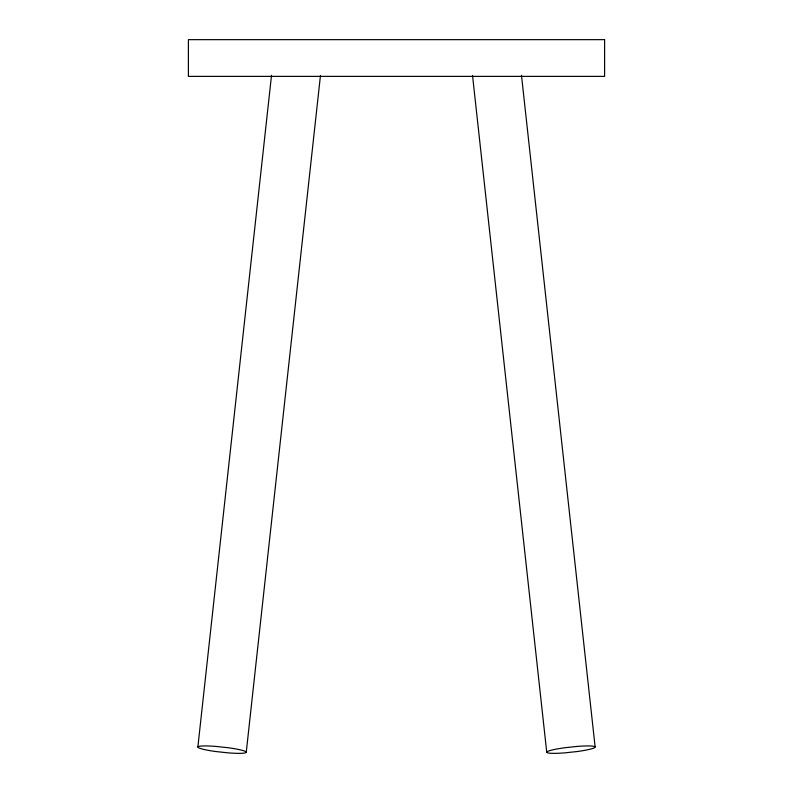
<?xml version="1.0" encoding="UTF-8"?>
<svg xmlns="http://www.w3.org/2000/svg" width="793" height="793" viewBox="0 0 793 793"><rect width="100%" height="100%" fill="white"/><g stroke="black" fill="none" stroke-linecap="round" stroke-linejoin="round"><path stroke-width="1.19" d="M320.471 75.434L246.256 752.26L245.354 752.854A24.732 2.676 6.3 0 1 228.047 752.854L215.518 751.496A23.959 2.597 6.3 0 1 198.617 747.789L197.863 747.026L271.523 75.266M546.744 752.26L547.497 751.496A23.959 2.597 -6.3 0 1 564.398 747.789L576.917 746.431A24.732 2.676 -6.3 0 1 594.235 746.431L595.137 747.026L594.383 747.789A23.959 2.597 -6.3 0 1 577.482 751.496L564.953 752.854A24.732 2.676 -6.3 0 1 547.646 752.854L546.744 752.26L472.529 75.434M197.863 747.026L198.765 746.431A24.732 2.676 6.3 0 1 216.083 746.431L228.602 747.789A23.959 2.597 6.3 0 1 245.513 751.496L246.256 752.26M521.477 75.266L595.137 747.026M604.603 39.65L188.397 39.65L188.397 76.376L604.603 76.376L604.603 39.65"/></g></svg>
